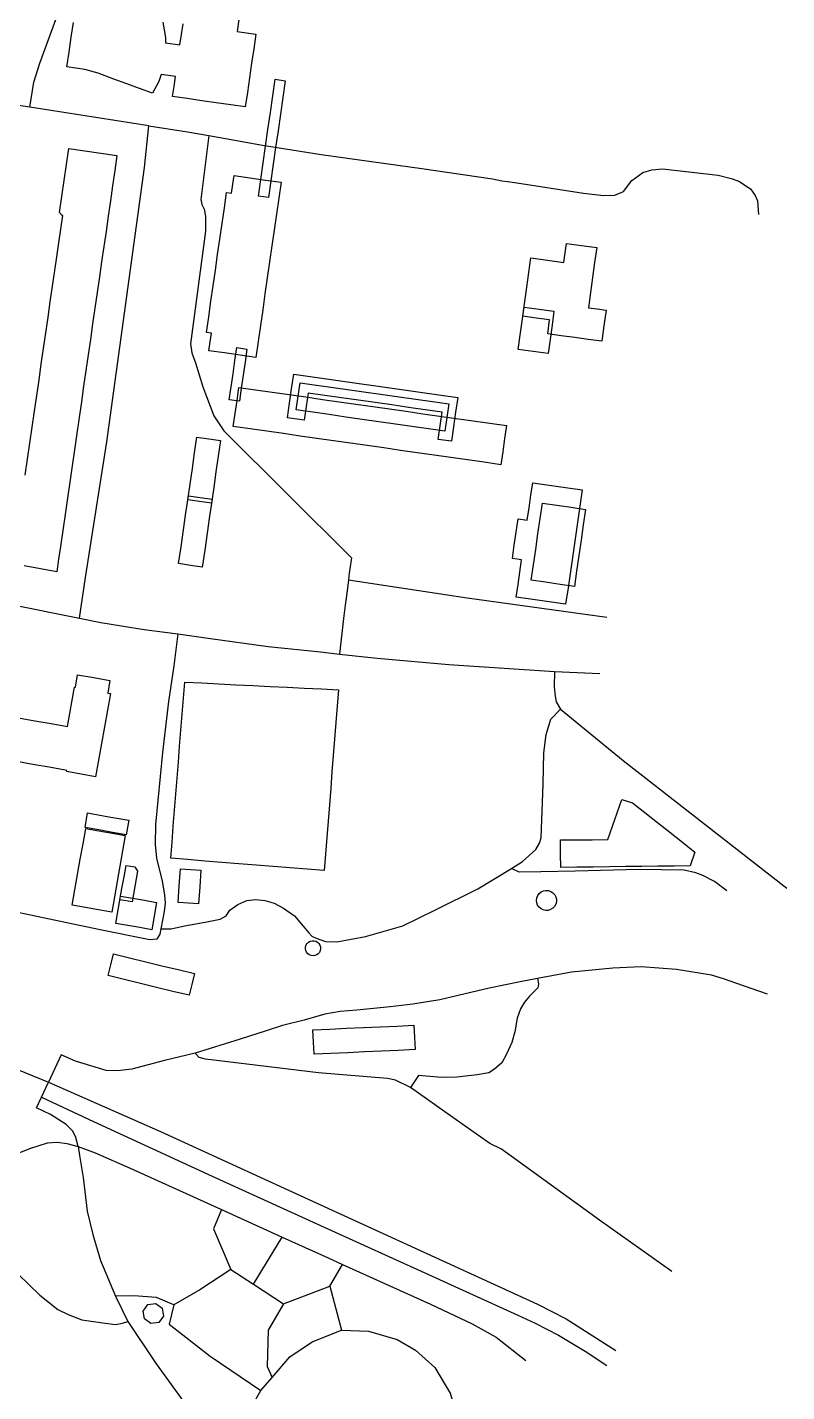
# Model space of a CAD drawing. Header units: metres. Extents: x 2534007 to 2539113, y 1151834 to 1154458.
# Drawn here: x 2538836.8 to 2539056.5, y 1152293.5 to 1152688.6 of the extents above; entities that cross this region are included whole.
import ezdxf

# ---------------------------------------------------------------- set-up
doc = ezdxf.new("R2010")
doc.units = ezdxf.units.M
doc.layers.add('Buildings', color=7, linetype='Continuous')
doc.layers.add('Roads', color=7, linetype='Continuous')

msp = doc.modelspace()

# ---------------------------------------------------------------- linework, layer by layer
at = {"layer": 'Buildings'}
for points in [[(2538898.226, 1152692.283), (2538897.519, 1152687.34), (2538900.202, 1152686.957), (2538902.884, 1152686.573), (2538902.281, 1152682.356), (2538901.678, 1152678.139), (2538901.074, 1152673.922), (2538900.471, 1152669.705), (2538899.868, 1152665.488), (2538895.659, 1152666.09), (2538891.45, 1152666.692), (2538887.242, 1152667.294), (2538883.033, 1152667.896), (2538878.824, 1152668.498), (2538879.239, 1152671.398), (2538879.654, 1152674.298), (2538875.5, 1152674.891), (2538874.805, 1152672.883), (2538872.99, 1152669.493), (2538869.265, 1152670.851), (2538865.54, 1152672.21), (2538861.815, 1152673.568), (2538857.28, 1152675.226), (2538853.473, 1152676.308), (2538850.848, 1152676.698), (2538848.223, 1152677.088), (2538848.857, 1152681.373), (2538849.49, 1152685.658), (2538850.124, 1152689.943)], [(2538876.015, 1152690.026), (2538876.76, 1152685.563), (2538876.783, 1152684.043), (2538880.963, 1152683.445), (2538881.402, 1152686.514), (2538881.84, 1152689.583)], [(2538836.177, 1152558.842), (2538836.849, 1152563.492), (2538837.52, 1152568.141), (2538838.192, 1152572.79), (2538838.863, 1152577.439), (2538839.516, 1152581.963), (2538840.17, 1152586.488), (2538840.823, 1152591.012), (2538841.477, 1152595.537), (2538842.13, 1152600.061), (2538842.784, 1152604.586), (2538843.437, 1152609.11), (2538844.091, 1152613.635), (2538844.744, 1152618.159), (2538845.319, 1152622.14), (2538845.894, 1152626.12), (2538846.469, 1152630.101), (2538847.044, 1152634.081), (2538846.913, 1152634.1), (2538846.139, 1152634.965), (2538846.807, 1152639.587), (2538847.475, 1152644.209), (2538848.142, 1152648.831), (2538848.81, 1152653.453), (2538853.449, 1152652.783), (2538858.087, 1152652.113), (2538862.726, 1152651.443), (2538862.092, 1152647.049), (2538861.457, 1152642.656), (2538860.822, 1152638.262), (2538860.188, 1152633.869), (2538859.554, 1152629.475), (2538858.919, 1152625.081), (2538858.285, 1152620.688), (2538857.65, 1152616.294), (2538856.997, 1152611.77), (2538856.343, 1152607.245), (2538855.69, 1152602.721), (2538855.036, 1152598.197), (2538854.383, 1152593.672), (2538853.729, 1152589.148), (2538853.076, 1152584.624), (2538852.422, 1152580.099), (2538851.769, 1152575.575), (2538851.769, 1152575.575), (2538851.094, 1152570.901), (2538850.419, 1152566.228), (2538849.744, 1152561.554), (2538849.069, 1152556.88), (2538848.393, 1152552.206), (2538847.718, 1152547.533), (2538847.043, 1152542.859), (2538846.368, 1152538.185), (2538845.841, 1152534.537), (2538845.313, 1152530.889), (2538840.571, 1152531.75), (2538835.83, 1152532.611)], [(2538834.215, 1152488.617), (2538838.933, 1152487.775), (2538843.65, 1152486.932), (2538848.368, 1152486.09), (2538849.049, 1152489.898), (2538849.73, 1152493.706), (2538850.411, 1152497.514), (2538850.678, 1152497.468), (2538851.326, 1152501.098), (2538856.017, 1152500.261), (2538860.708, 1152499.423), (2538860.059, 1152495.791), (2538860.855, 1152495.649), (2538859.995, 1152490.829), (2538859.134, 1152486.009), (2538858.274, 1152481.188), (2538857.413, 1152476.368), (2538856.553, 1152471.548), (2538852.371, 1152472.295), (2538848.189, 1152473.041), (2538848.246, 1152473.365), (2538847.758, 1152473.453), (2538843.078, 1152474.289), (2538838.398, 1152475.124), (2538833.718, 1152475.96)]]:
    msp.add_lwpolyline(points, dxfattribs=at)
for points in [[(2538903.639, 1152639.666), (2538904.335, 1152644.5), (2538905.032, 1152649.334), (2538905.728, 1152654.168), (2538906.425, 1152659.003), (2538907.121, 1152663.837), (2538907.818, 1152668.671), (2538908.514, 1152673.505), (2538911.411, 1152673.088), (2538910.715, 1152668.254), (2538910.019, 1152663.42), (2538909.323, 1152658.586), (2538908.626, 1152653.751), (2538907.93, 1152648.917), (2538907.234, 1152644.083), (2538906.538, 1152639.249), (2538903.639, 1152639.666)], [(2538910.204, 1152643.675), (2538909.54, 1152639.064), (2538908.876, 1152634.453), (2538908.211, 1152629.842), (2538907.547, 1152625.231), (2538906.883, 1152620.62), (2538906.219, 1152616.009), (2538905.555, 1152611.398), (2538904.891, 1152606.787), (2538904.226, 1152602.176), (2538903.562, 1152597.565), (2538902.898, 1152592.954), (2538898.373, 1152593.606), (2538893.848, 1152594.258), (2538889.323, 1152594.91), (2538889.691, 1152597.461), (2538890.058, 1152600.011), (2538888.618, 1152600.219), (2538889.267, 1152604.724), (2538889.916, 1152609.229), (2538890.565, 1152613.734), (2538891.214, 1152618.239), (2538891.862, 1152622.743), (2538892.511, 1152627.248), (2538893.16, 1152631.753), (2538893.809, 1152636.258), (2538894.458, 1152640.763), (2538895.898, 1152640.555), (2538896.263, 1152643.093), (2538896.629, 1152645.63), (2538901.154, 1152644.978), (2538905.679, 1152644.327), (2538910.204, 1152643.675)], [(2539001.536, 1152624.796), (2539000.936, 1152620.437), (2539000.337, 1152616.078), (2538999.738, 1152611.719), (2538999.138, 1152607.36), (2539001.697, 1152607.008), (2539004.255, 1152606.656), (2539003.636, 1152602.149), (2539003.016, 1152597.643), (2538999.105, 1152598.181), (2538995.193, 1152598.719), (2538991.282, 1152599.257), (2538987.371, 1152599.795), (2538987.927, 1152603.832), (2538984.047, 1152604.366), (2538980.166, 1152604.899), (2538980.746, 1152609.113), (2538981.325, 1152613.328), (2538981.905, 1152617.542), (2538982.484, 1152621.756), (2538987.259, 1152621.1), (2538992.033, 1152620.443), (2538992.415, 1152623.221), (2538992.797, 1152625.998), (2538997.167, 1152625.397), (2539001.536, 1152624.796)], [(2538989.186, 1152606.37), (2538988.623, 1152602.28), (2538988.061, 1152598.19), (2538987.498, 1152594.1), (2538983.171, 1152594.695), (2538978.845, 1152595.29), (2538979.407, 1152599.38), (2538979.97, 1152603.47), (2538980.532, 1152607.56), (2538984.859, 1152606.965), (2538989.186, 1152606.37)], [(2538895.218, 1152580.7), (2538895.762, 1152584.478), (2538896.307, 1152588.256), (2538896.851, 1152592.033), (2538897.395, 1152595.811), (2538900.323, 1152595.39), (2538899.779, 1152591.612), (2538899.235, 1152587.835), (2538898.69, 1152584.057), (2538898.146, 1152580.279), (2538895.218, 1152580.7)], [(2538912.054, 1152575.466), (2538912.657, 1152579.685), (2538913.26, 1152583.905), (2538913.863, 1152588.124), (2538918.609, 1152587.446), (2538923.355, 1152586.768), (2538928.1, 1152586.09), (2538932.846, 1152585.412), (2538937.592, 1152584.734), (2538942.338, 1152584.055), (2538947.084, 1152583.377), (2538951.829, 1152582.699), (2538956.575, 1152582.021), (2538961.321, 1152581.343), (2538960.718, 1152577.124), (2538960.116, 1152572.904), (2538959.513, 1152568.685), (2538955.663, 1152569.235), (2538956.226, 1152573.183), (2538956.79, 1152577.131), (2538951.949, 1152577.823), (2538947.107, 1152578.515), (2538942.265, 1152579.206), (2538937.424, 1152579.898), (2538932.583, 1152580.59), (2538927.741, 1152581.282), (2538922.899, 1152581.973), (2538918.058, 1152582.665), (2538917.494, 1152578.718), (2538916.93, 1152574.77), (2538912.054, 1152575.466)], [(2538975.443, 1152573.219), (2538974.905, 1152569.449), (2538974.366, 1152565.68), (2538973.828, 1152561.91), (2538968.988, 1152562.602), (2538964.147, 1152563.294), (2538959.307, 1152563.985), (2538954.467, 1152564.677), (2538949.626, 1152565.369), (2538944.786, 1152566.061), (2538939.946, 1152566.752), (2538935.106, 1152567.444), (2538930.265, 1152568.136), (2538925.425, 1152568.828), (2538920.585, 1152569.519), (2538915.744, 1152570.211), (2538910.904, 1152570.903), (2538906.064, 1152571.595), (2538901.223, 1152572.286), (2538896.383, 1152572.978), (2538896.921, 1152576.747), (2538897.46, 1152580.516), (2538897.998, 1152584.285), (2538902.838, 1152583.593), (2538907.679, 1152582.902), (2538912.519, 1152582.21), (2538917.359, 1152581.519), (2538922.2, 1152580.827), (2538927.04, 1152580.135), (2538931.88, 1152579.444), (2538936.721, 1152578.752), (2538941.561, 1152578.06), (2538946.401, 1152577.369), (2538951.241, 1152576.677), (2538956.082, 1152575.986), (2538960.922, 1152575.294), (2538965.762, 1152574.602), (2538970.603, 1152573.911), (2538975.443, 1152573.219)], [(2538958.771, 1152579.505), (2538958.208, 1152575.556), (2538957.644, 1152571.606), (2538952.859, 1152572.29), (2538948.074, 1152572.974), (2538943.289, 1152573.658), (2538938.504, 1152574.342), (2538933.718, 1152575.027), (2538928.933, 1152575.711), (2538924.148, 1152576.395), (2538919.363, 1152577.079), (2538914.578, 1152577.763), (2538915.142, 1152581.711), (2538915.705, 1152585.659), (2538920.49, 1152584.975), (2538925.275, 1152584.291), (2538930.06, 1152583.608), (2538934.845, 1152582.924), (2538939.631, 1152582.24), (2538944.416, 1152581.556), (2538949.201, 1152580.873), (2538953.986, 1152580.189), (2538958.771, 1152579.505)], [(2538892.673, 1152568.905), (2538892.018, 1152564.36), (2538891.363, 1152559.815), (2538890.708, 1152555.269), (2538890.053, 1152550.724), (2538886.641, 1152551.216), (2538883.228, 1152551.708), (2538883.883, 1152556.253), (2538884.537, 1152560.799), (2538885.192, 1152565.344), (2538885.846, 1152569.889), (2538889.26, 1152569.397), (2538892.673, 1152568.905)], [(2538997.323, 1152554.606), (2538996.642, 1152549.881), (2538995.962, 1152545.157), (2538995.281, 1152540.432), (2538994.601, 1152535.708), (2538993.92, 1152530.983), (2538993.24, 1152526.259), (2538992.559, 1152521.534), (2538987.795, 1152522.22), (2538983.03, 1152522.907), (2538978.266, 1152523.593), (2538978.784, 1152527.185), (2538979.301, 1152530.777), (2538979.819, 1152534.369), (2538977.14, 1152534.755), (2538977.69, 1152538.57), (2538978.239, 1152542.385), (2538978.789, 1152546.2), (2538981.468, 1152545.814), (2538981.989, 1152549.431), (2538982.509, 1152553.048), (2538983.03, 1152556.665), (2538987.794, 1152555.979), (2538992.559, 1152555.292), (2538997.323, 1152554.606)], [(2538890.226, 1152551.925), (2538889.518, 1152547.011), (2538888.811, 1152542.098), (2538888.103, 1152537.184), (2538887.395, 1152532.27), (2538883.982, 1152532.762), (2538880.569, 1152533.254), (2538881.277, 1152538.168), (2538881.985, 1152543.082), (2538882.692, 1152547.995), (2538883.4, 1152552.909), (2538886.813, 1152552.417), (2538890.226, 1152551.925)], [(2538998.308, 1152548.98), (2538997.665, 1152544.515), (2538997.021, 1152540.049), (2538996.378, 1152535.584), (2538995.734, 1152531.118), (2538995.091, 1152526.653), (2538990.928, 1152527.252), (2538986.764, 1152527.852), (2538982.601, 1152528.451), (2538983.244, 1152532.917), (2538983.888, 1152537.382), (2538984.531, 1152541.848), (2538985.175, 1152546.313), (2538985.818, 1152550.779), (2538989.981, 1152550.179), (2538994.145, 1152549.58), (2538998.308, 1152548.98)], [(2538926.814, 1152496.732), (2538926.439, 1152491.978), (2538926.063, 1152487.224), (2538925.688, 1152482.47), (2538925.313, 1152477.716), (2538924.938, 1152472.962), (2538924.562, 1152468.207), (2538924.187, 1152463.453), (2538923.812, 1152458.699), (2538923.437, 1152453.945), (2538923.061, 1152449.191), (2538922.686, 1152444.437), (2538917.754, 1152444.826), (2538912.822, 1152445.215), (2538907.89, 1152445.605), (2538902.958, 1152445.994), (2538898.025, 1152446.383), (2538893.093, 1152446.772), (2538888.161, 1152447.162), (2538883.229, 1152447.551), (2538878.297, 1152447.94), (2538878.663, 1152452.577), (2538879.029, 1152457.214), (2538879.395, 1152461.851), (2538879.761, 1152466.488), (2538880.127, 1152471.125), (2538880.493, 1152475.763), (2538880.859, 1152480.4), (2538881.225, 1152485.037), (2538881.591, 1152489.674), (2538881.957, 1152494.311), (2538882.323, 1152498.948), (2538887.266, 1152498.702), (2538892.21, 1152498.456), (2538897.153, 1152498.209), (2538902.097, 1152497.963), (2538907.04, 1152497.717), (2538911.984, 1152497.471), (2538916.927, 1152497.224), (2538921.871, 1152496.978), (2538926.814, 1152496.732)], [(2538991.05, 1152453.25), (2538995.633, 1152453.283), (2539000.217, 1152453.317), (2539004.8, 1152453.35), (2539006.133, 1152457.217), (2539007.467, 1152461.083), (2539008.8, 1152464.95), (2539011.9, 1152464.05), (2539015.51, 1152461.19), (2539019.12, 1152458.33), (2539022.73, 1152455.47), (2539026.34, 1152452.61), (2539029.95, 1152449.75), (2539028.6, 1152445.75), (2539023.919, 1152445.694), (2539019.238, 1152445.638), (2539014.556, 1152445.581), (2539009.875, 1152445.525), (2539005.194, 1152445.469), (2539000.513, 1152445.413), (2538995.831, 1152445.356), (2538991.15, 1152445.3), (2538991.1, 1152449.275), (2538991.05, 1152453.25)], [(2538853.488, 1152456.863), (2538854.231, 1152461.084), (2538857.308, 1152460.542), (2538860.385, 1152459.999), (2538863.274, 1152459.49), (2538866.163, 1152458.98), (2538865.419, 1152454.759), (2538861.442, 1152455.46), (2538857.465, 1152456.162), (2538853.488, 1152456.863)], [(2538865.129, 1152454.556), (2538864.345, 1152450.109), (2538863.561, 1152445.662), (2538862.777, 1152441.215), (2538861.993, 1152436.768), (2538861.209, 1152432.321), (2538857.396, 1152432.993), (2538853.583, 1152433.666), (2538849.77, 1152434.338), (2538850.554, 1152438.785), (2538851.338, 1152443.232), (2538852.122, 1152447.679), (2538852.906, 1152452.126), (2538853.69, 1152456.573), (2538857.503, 1152455.901), (2538861.316, 1152455.228), (2538865.129, 1152454.556)], [(2538868.669, 1152444.224), (2538867.882, 1152439.763), (2538867.095, 1152435.303), (2538863.591, 1152435.92), (2538864.177, 1152439.248), (2538864.764, 1152442.575), (2538865.35, 1152445.903), (2538867.888, 1152445.455), (2538868.669, 1152444.224)], [(2538886.978, 1152444.505), (2538886.667, 1152439.643), (2538886.356, 1152434.781), (2538883.407, 1152434.969), (2538880.458, 1152435.156), (2538880.768, 1152440.019), (2538881.078, 1152444.881), (2538884.028, 1152444.693), (2538886.978, 1152444.505)], [(2538874.196, 1152435.178), (2538873.498, 1152431.219), (2538872.801, 1152427.261), (2538869.33, 1152427.873), (2538865.859, 1152428.484), (2538862.388, 1152429.096), (2538863.086, 1152433.055), (2538863.783, 1152437.013), (2538867.254, 1152436.401), (2538870.725, 1152435.79), (2538874.196, 1152435.178)], [(2538987.525, 1152432.879), (2538986.798, 1152432.843), (2538986.084, 1152432.988), (2538985.429, 1152433.305), (2538984.874, 1152433.775), (2538984.453, 1152434.369), (2538984.194, 1152435.049), (2538984.11, 1152435.773), (2538984.21, 1152436.494), (2538984.486, 1152437.168), (2538984.921, 1152437.751), (2538985.488, 1152438.208), (2538986.15, 1152438.51), (2538986.866, 1152438.638), (2538987.593, 1152438.584), (2538988.281, 1152438.35), (2538988.891, 1152437.954), (2538989.384, 1152437.416), (2538989.726, 1152436.775), (2538989.9, 1152436.068), (2538989.891, 1152435.34), (2538989.701, 1152434.636), (2538989.343, 1152434.004), (2538988.839, 1152433.479), (2538988.219, 1152433.096), (2538987.525, 1152432.879)], [(2538917.276, 1152421.775), (2538917.314, 1152422.325), (2538917.488, 1152422.848), (2538917.785, 1152423.31), (2538918.189, 1152423.685), (2538918.673, 1152423.946), (2538919.206, 1152424.08), (2538919.756, 1152424.078), (2538920.289, 1152423.938), (2538920.77, 1152423.669), (2538921.169, 1152423.29), (2538921.461, 1152422.824), (2538921.628, 1152422.299), (2538921.659, 1152421.75), (2538921.553, 1152421.21), (2538921.315, 1152420.713), (2538920.963, 1152420.291), (2538920.515, 1152419.97), (2538920.003, 1152419.77), (2538919.455, 1152419.705), (2538918.91, 1152419.778), (2538918.399, 1152419.983), (2538917.956, 1152420.309), (2538917.608, 1152420.735), (2538917.376, 1152421.234), (2538917.276, 1152421.775)], [(2538885.12, 1152414.574), (2538884.355, 1152411.429), (2538883.59, 1152408.283), (2538878.901, 1152409.423), (2538874.211, 1152410.564), (2538869.522, 1152411.704), (2538864.832, 1152412.845), (2538860.143, 1152413.985), (2538860.91, 1152417.13), (2538861.676, 1152420.275), (2538866.365, 1152419.135), (2538871.054, 1152417.995), (2538875.742, 1152416.854), (2538880.431, 1152415.714), (2538885.12, 1152414.574)], [(2538948.985, 1152392.546), (2538944.113, 1152392.326), (2538939.24, 1152392.107), (2538934.368, 1152391.887), (2538929.496, 1152391.667), (2538924.623, 1152391.448), (2538919.751, 1152391.228), (2538919.592, 1152394.756), (2538919.433, 1152398.284), (2538924.305, 1152398.504), (2538929.177, 1152398.723), (2538934.05, 1152398.943), (2538938.922, 1152399.162), (2538943.794, 1152399.382), (2538948.666, 1152399.601), (2538948.826, 1152396.074), (2538948.985, 1152392.546)], [(2538874.794, 1152313.55), (2538872.509, 1152313.209), (2538870.654, 1152314.584), (2538870.313, 1152316.869), (2538871.688, 1152318.724), (2538873.973, 1152319.064), (2538875.828, 1152317.69), (2538876.168, 1152315.405), (2538874.794, 1152313.55)]]:
    msp.add_lwpolyline(points, close=True, dxfattribs=at)
at = {"layer": 'Roads'}
for points in [[(2538837.543, 1152665.38), (2538838.673, 1152672.68), (2538840.438, 1152678.164), (2538847.42, 1152697.488)], [(2538837.543, 1152665.38), (2538819.386, 1152668.174), (2538787.943, 1152674.283)], [(2538871.986, 1152660.024), (2538837.543, 1152665.38)], [(2538851.84, 1152517.453), (2538853.65, 1152529.268), (2538859.763, 1152568.531), (2538870.689, 1152647.986), (2538871.986, 1152660.024)], [(2538871.986, 1152660.024), (2538883.155, 1152658.28), (2538889.313, 1152657.188)], [(2538889.313, 1152657.188), (2538886.965, 1152638.705), (2538887.283, 1152637.224), (2538887.918, 1152635.848), (2538888.341, 1152633.838), (2538888.341, 1152629.498), (2538884.003, 1152596.901), (2538884.425, 1152594.255), (2538885.484, 1152591.398), (2538887.6, 1152584.413), (2538890.775, 1152576.051), (2538893.633, 1152571.713)], [(2538889.313, 1152657.188), (2538904.804, 1152654.438), (2538921.798, 1152651.704), (2538950.983, 1152647.64), (2538971.371, 1152644.635)], [(2538978.464, 1152643.474), (2538997.699, 1152640.491), (2539003.631, 1152639.836), (2539006.806, 1152639.995), (2539009.268, 1152641.028), (2539011.728, 1152644.203), (2539014.903, 1152646.504), (2539017.523, 1152647.298), (2539020.539, 1152647.615), (2539036.681, 1152645.711), (2539040.46, 1152644.821), (2539042.659, 1152644.04), (2539046.018, 1152641.741), (2539047.368, 1152639.864), (2539048.081, 1152638.276), (2539048.336, 1152634.384)], [(2538971.371, 1152644.635), (2538974.095, 1152644.136), (2538975.733, 1152643.905), (2538978.464, 1152643.474)], [(2538893.633, 1152571.713), (2538930.563, 1152534.968)], [(2538752.7, 1152544.838), (2538756.273, 1152542.378), (2538760.4, 1152540.234), (2538766.274, 1152538.011), (2538777.863, 1152534.44), (2538800.325, 1152528.01), (2538813.105, 1152525.231), (2538831.203, 1152521.66), (2538851.84, 1152517.453)], [(2538930.563, 1152534.968), (2538929.957, 1152530.521), (2538929.688, 1152528.544)], [(2538929.688, 1152528.544), (2538929.386, 1152526.123), (2538929.024, 1152523.218), (2538928.782, 1152521.281), (2538928.299, 1152517.408)], [(2538929.688, 1152528.544), (2538964.03, 1152523.365), (2539004.495, 1152517.734)], [(2538851.84, 1152517.453), (2538858.031, 1152516.263), (2538870.573, 1152514.199), (2538880.335, 1152512.929)], [(2538928.299, 1152517.408), (2538927.163, 1152507.073)], [(2538880.335, 1152512.929), (2538879.146, 1152503.681), (2538877.665, 1152493.309), (2538875.866, 1152478.598), (2538873.855, 1152457.749), (2538873.749, 1152451.928), (2538874.173, 1152448.013), (2538875.76, 1152441.345), (2538876.501, 1152437.323), (2538876.713, 1152434.995), (2538876.395, 1152432.56), (2538875.419, 1152427.515)], [(2538880.335, 1152512.929), (2538889.781, 1152511.579), (2538906.45, 1152509.278), (2538921.61, 1152507.69), (2538927.163, 1152507.073)], [(2538927.163, 1152507.073), (2538938.041, 1152505.864), (2538958.758, 1152504.039), (2538989.318, 1152502.054)], [(2538989.318, 1152502.054), (2538989.274, 1152497.594), (2538989.489, 1152494.876), (2538989.846, 1152493.231), (2538991.075, 1152491.114)], [(2538989.318, 1152502.054), (2539002.415, 1152501.419)], [(2538976.923, 1152444.98), (2538980.035, 1152447.035), (2538983.966, 1152450.483), (2538985.03, 1152452.284), (2538985.52, 1152453.838), (2538986.068, 1152469.363), (2538986.215, 1152478.514), (2538986.945, 1152483.745), (2538988.25, 1152488.244), (2538991.075, 1152491.114)], [(2538991.075, 1152491.114), (2539009.225, 1152476.298), (2539056.52, 1152439.281)], [(2538919.073, 1152425.39), (2538920.343, 1152424.809), (2538923.041, 1152423.856), (2538926.321, 1152423.75), (2538934.683, 1152425.338), (2538945.425, 1152428.354), (2538954.898, 1152433.064), (2538967.178, 1152439.074), (2538976.923, 1152444.98)], [(2539039.213, 1152438.525), (2539035.638, 1152441.254), (2539032.266, 1152442.975), (2539030.185, 1152443.764), (2539026.886, 1152444.554), (2539013.686, 1152444.696), (2538995.339, 1152444.231), (2538985.421, 1152443.98), (2538979.139, 1152443.928), (2538976.923, 1152444.98)], [(2538875.419, 1152427.515), (2538875.125, 1152425.999), (2538874.279, 1152424.518), (2538872.268, 1152424.305), (2538857.345, 1152427.375), (2538812.471, 1152436.794)], [(2538875.419, 1152427.515), (2538878.379, 1152427.508), (2538882.243, 1152428.354), (2538888.275, 1152429.465), (2538892.614, 1152430.311), (2538894.308, 1152431.318), (2538895.419, 1152432.905), (2538897.694, 1152434.545), (2538900.34, 1152435.709), (2538902.88, 1152436.026), (2538905.473, 1152435.709), (2538908.224, 1152434.915), (2538910.923, 1152433.54), (2538914.098, 1152431.264), (2538916.638, 1152428.248), (2538918.279, 1152426.396), (2538919.073, 1152425.39)], [(2538737.596, 1152430.325), (2538756.223, 1152421.541), (2538788.501, 1152406.936), (2538822.263, 1152391.484), (2538842.908, 1152383.138)], [(2539050.936, 1152408.599), (2539043.978, 1152411.038), (2539038.206, 1152413.08), (2539034.784, 1152414.068), (2539024.598, 1152415.734), (2539014.411, 1152416.475), (2539006.189, 1152416.164), (2538994.23, 1152415), (2538984.381, 1152413.139)], [(2538984.381, 1152413.139), (2538979.898, 1152412.291), (2538970.47, 1152410.37), (2538956.183, 1152406.956), (2538948.325, 1152405.686), (2538941.736, 1152404.973), (2538932.131, 1152404.02), (2538927.29, 1152403.623), (2538922.845, 1152402.829), (2538916.865, 1152401.11), (2538910.621, 1152399.549), (2538905.929, 1152398.024), (2538898.333, 1152395.615), (2538885.328, 1152391.505)], [(2538984.381, 1152413.139), (2538984.679, 1152411.64), (2538984.52, 1152410.449), (2538982.139, 1152407.989), (2538980.63, 1152406.321), (2538979.519, 1152404.338), (2538978.566, 1152401.639), (2538977.853, 1152397.67), (2538976.979, 1152394.574), (2538975.391, 1152391.003), (2538974.043, 1152388.7), (2538971.979, 1152386.875), (2538970.311, 1152385.843), (2538966.978, 1152385.208), (2538961.025, 1152384.573), (2538956.739, 1152384.494), (2538949.991, 1152385.049), (2538947.663, 1152381.556)], [(2538885.328, 1152391.505), (2538876.438, 1152389.389), (2538867.018, 1152386.849), (2538862.89, 1152386.425), (2538859.61, 1152386.531), (2538850.72, 1152389.176), (2538846.593, 1152391.081), (2538842.908, 1152383.138)], [(2538947.663, 1152381.556), (2538943.324, 1152383.674), (2538940.995, 1152384.203), (2538920.993, 1152385.79), (2538888.301, 1152389.755), (2538886.496, 1152390.243), (2538885.328, 1152391.505)], [(2538840.88, 1152378.799), (2538842.908, 1152383.138)], [(2538842.908, 1152383.138), (2538875.32, 1152368.876), (2538924.955, 1152346.095), (2538984.408, 1152318.87), (2538992.741, 1152314.61), (2539007.091, 1152305.443)], [(2538973.98, 1152363.763), (2538970.629, 1152365.364), (2538959.94, 1152372.879), (2538947.663, 1152381.556)], [(2538851.48, 1152364.483), (2538850.824, 1152367.106), (2538849.949, 1152368.965), (2538847.981, 1152370.824), (2538843.499, 1152373.776), (2538839.453, 1152375.744), (2538840.88, 1152378.799)], [(2538840.88, 1152378.799), (2538855.899, 1152371.73), (2538890.253, 1152355.926), (2538923.728, 1152340.67), (2538951.825, 1152327.939), (2538978.715, 1152315.646), (2538983.763, 1152313.341), (2538990.459, 1152309.829), (2538998.251, 1152305.219), (2539004.459, 1152301.074)], [(2538796.566, 1152346.283), (2538801.06, 1152349.39), (2538806.445, 1152352.963), (2538810.691, 1152354.875), (2538817.366, 1152357.048), (2538824.036, 1152359.015), (2538831.909, 1152361.749), (2538837.813, 1152364.045), (2538842.624, 1152365.576), (2538845.466, 1152365.794), (2538848.249, 1152365.353), (2538851.48, 1152364.483)], [(2538851.48, 1152364.483), (2538851.918, 1152361.859), (2538852.901, 1152355.516), (2538854.104, 1152345.786), (2538855.744, 1152339.006), (2538857.931, 1152331.463), (2538862.304, 1152321.185)], [(2538851.48, 1152364.483), (2538856.448, 1152362.621), (2538866.545, 1152358.231), (2538892.996, 1152346.268)], [(2539023.271, 1152328.293), (2539002.31, 1152343.14), (2538973.98, 1152363.763)], [(2538796.566, 1152346.283), (2538800.919, 1152344.391), (2538805.946, 1152343.333), (2538812.56, 1152341.613), (2538817.455, 1152339.893), (2538822.191, 1152337.539), (2538826.001, 1152334.999), (2538831.081, 1152330.554), (2538840.395, 1152321.451), (2538845.58, 1152317.324), (2538848.65, 1152315.843), (2538852.565, 1152314.36), (2538858.598, 1152313.408), (2538862.303, 1152312.985), (2538864.313, 1152313.303), (2538865.913, 1152313.859)], [(2538892.996, 1152346.268), (2538890.659, 1152340.647), (2538895.69, 1152328.908)], [(2538892.996, 1152346.268), (2538910.565, 1152338.265)], [(2538902.185, 1152324.677), (2538910.565, 1152338.265)], [(2538910.565, 1152338.265), (2538923.838, 1152332.219), (2538928.032, 1152330.324)], [(2538924.34, 1152324.016), (2538928.032, 1152330.324)], [(2538928.032, 1152330.324), (2538953.471, 1152318.829), (2538965.544, 1152313.121), (2538972.459, 1152309.28), (2538981.084, 1152302.565)], [(2538895.69, 1152328.908), (2538886.746, 1152323.038), (2538879.199, 1152318.706)], [(2538895.69, 1152328.908), (2538902.185, 1152324.677)], [(2538902.185, 1152324.677), (2538910.923, 1152318.985)], [(2538910.923, 1152318.985), (2538924.34, 1152324.016)], [(2538924.34, 1152324.016), (2538927.694, 1152311.299)], [(2538879.199, 1152318.706), (2538874.167, 1152320.802), (2538867.599, 1152321.221), (2538862.304, 1152321.185)], [(2538862.304, 1152321.185), (2538865.913, 1152313.859)], [(2538879.199, 1152318.706), (2538877.818, 1152313.09), (2538889.68, 1152303.752), (2538904.355, 1152293.829)], [(2538910.923, 1152318.985), (2538906.451, 1152311.299), (2538906.172, 1152300.817), (2538907.61, 1152297.627)], [(2538865.913, 1152313.859), (2538874.113, 1152301.614), (2538883.188, 1152288.93), (2538889.201, 1152281.276), (2538896.619, 1152273.864)], [(2538907.61, 1152297.627), (2538912.74, 1152303.612), (2538919.169, 1152307.944), (2538927.694, 1152311.299)], [(2538927.694, 1152311.299), (2538935.521, 1152311.019), (2538943.766, 1152308.643), (2538949.077, 1152305.569), (2538954.667, 1152300.537), (2538959.139, 1152293.13), (2538960.816, 1152287.82)], [(2538900.524, 1152271.461), (2538901.839, 1152277.478), (2538901.839, 1152281.251), (2538901.14, 1152285.444), (2538901.001, 1152287.4), (2538901.979, 1152289.636), (2538904.355, 1152293.829)], [(2538904.355, 1152293.829), (2538907.61, 1152297.627)]]:
    msp.add_lwpolyline(points, dxfattribs=at)

doc.saveas('drawing.dxf')
